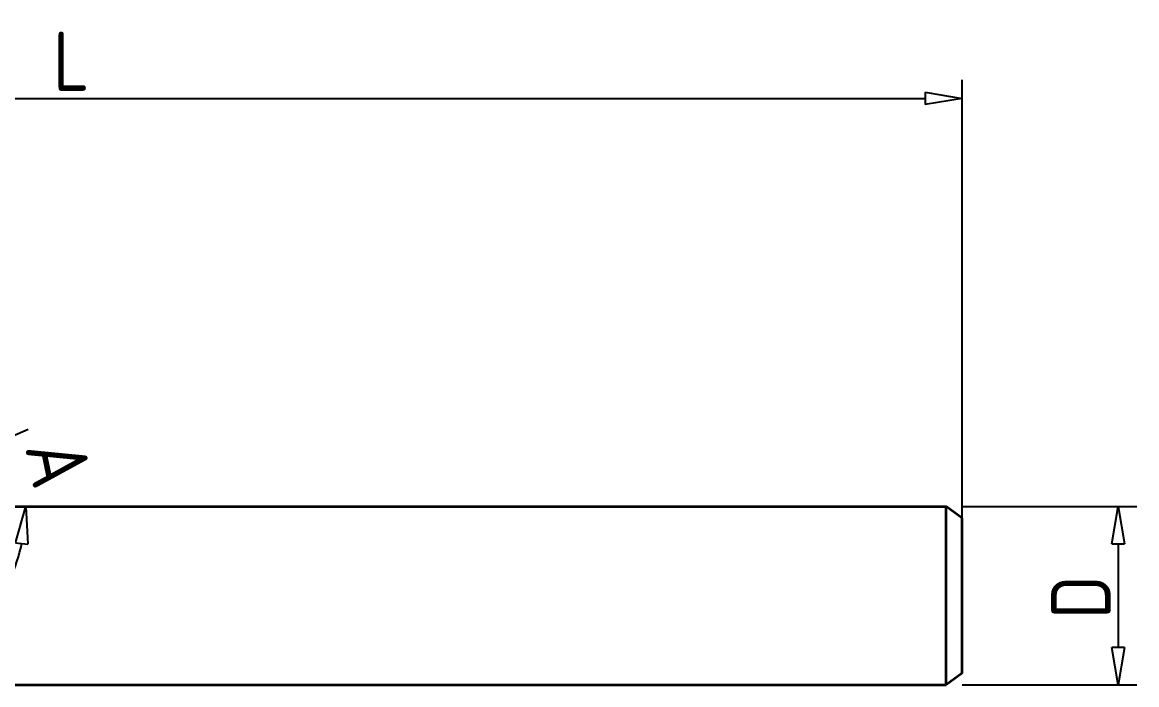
# Model space of a CAD drawing. Header units: millimetres. Extents: x -63 to 87, y -6 to 39.
# Drawn here: x 11.7 to 86.8, y -6 to 38.6 of the extents above; entities that cross this region are included whole.
import ezdxf

# ---------------------------------------------------------------- set-up
doc = ezdxf.new("R2010")
doc.units = ezdxf.units.MM
doc.layers.add('标注', color=3, linetype='Continuous')
doc.layers.add('轮廓', color=4, linetype='Continuous', lineweight=35)
doc.styles.add('工程字', font='gbenor.shx', dxfattribs={"bigfont": 'gbcbig.shx'})
doc.dimstyles.new('ZQH', dxfattribs={"dimtxt": 3, "dimasz": 2.5, "dimexe": 1.25, "dimexo": 0, "dimgap": 0.5, "dimtad": 1, "dimdec": 3, "dimdsep": 46, "dimtxsty": '工程字', "dimblk": 'CLOSEDBLANK', "dimcen": -0.8, "dimclrd": 3, "dimclre": 3, "dimclrt": 3, "dimadec": 1, "dimazin": 2, "dimtfac": 1, "dimtdec": 3, "dimtofl": 0, "dimtmove": 0, "dimatfit": 3, "dimldrblk": 'CLOSEDBLANK', "dimfxl": 1, "dimtolj": 1, "dimtzin": 0, "dimarcsym": 0})

# ---------------------------------------------------------------- blocks, each defined once
blk = doc.blocks.new('_ClosedBlank')
at = {"color": 0, "linetype": 'ByBlock', "lineweight": -2}
for p, q in [((-1, 0.167), (0, 0)), ((-1, 0.167), (-1, -0.167)), ((0, 0), (-1, -0.167))]:
    blk.add_line(p, q, dxfattribs=at)
blk = doc.blocks.new('*D4')
at = {"layer": 'Defpoints', "color": 0, "transparency": 16777216}
for p in [(75, 33.5), (-45, 0), (75, 0)]:
    blk.add_point(p, dxfattribs=at)
at = {"layer": '标注', "color": 3, "lineweight": -2, "transparency": 16777216}
for p, q in [((-45, 0), (-45, 34.75)), ((75, 0), (75, 34.75)), ((-42.5, 33.5), (72.5, 33.5))]:
    blk.add_line(p, q, dxfattribs=at)
at = {"layer": '标注', "color": 3, "lineweight": -2, "transparency": 16777216, "xscale": 2.5, "yscale": 2.5, "zscale": 2.5, "rotation": 180}
blk.add_blockref('_ClosedBlank', (-45, 33.5), dxfattribs=at)
at = {"layer": '标注', "color": 3, "lineweight": -2, "transparency": 16777216, "xscale": 2.5, "yscale": 2.5, "zscale": 2.5}
blk.add_blockref('_ClosedBlank', (75, 33.5), dxfattribs=at)
at = {"layer": '标注', "color": 3, "transparency": 16777216, "insert": (15, 36), "char_height": 4, "attachment_point": 5, "style": '工程字'}
blk.add_mtext('\\A1;L', dxfattribs=at)
blk = doc.blocks.new('*D6')
at = {"layer": 'Defpoints', "color": 0, "transparency": 16777216}
for p in [(75, 6), (75, -6), (85.5, -6)]:
    blk.add_point(p, dxfattribs=at)
at = {"layer": '标注', "color": 3, "lineweight": -2, "transparency": 16777216}
for p, q in [((75, 6), (86.75, 6)), ((85.5, 3.5), (85.5, -3.5)), ((75, -6), (86.75, -6))]:
    blk.add_line(p, q, dxfattribs=at)
at = {"layer": '标注', "color": 3, "lineweight": -2, "transparency": 16777216, "xscale": 2.5, "yscale": 2.5, "zscale": 2.5}
for p, rotation in [((85.5, 6), 90), ((85.5, -6), 270)]:
    blk.add_blockref('_ClosedBlank', p, dxfattribs=dict(at, rotation=rotation))
at = {"layer": '标注', "color": 3, "transparency": 16777216, "insert": (82.988, -0.102), "char_height": 4, "attachment_point": 5, "rotation": 90, "style": '工程字'}
blk.add_mtext('\\A1;D', dxfattribs=at)
blk = doc.blocks.new('*D9')
at = {"color": 3, "lineweight": -2, "transparency": 16777216}
blk.add_line((0, 6), (12.103, 11.216), dxfattribs=at)
for start, end in [(35.34428, 47.37366), (335.94124, 347.97062)]:
    blk.add_arc((0, 6), 11.929, start, end, dxfattribs=at)
at = {"layer": 'Defpoints', "color": 0, "transparency": 16777216}
for p in [(11.82, 7.613), (0, 6), (0, 6), (73.919, 6), (-5, 3.845)]:
    blk.add_point(p, dxfattribs=at)
at = {"color": 3, "lineweight": -2, "transparency": 16777216, "xscale": 2.5, "yscale": 2.5, "zscale": 2.5}
for p, rotation in [((10.955, 10.721), 299.3295908437502), ((11.929, 6), 83.98531065796173)]:
    blk.add_blockref('_ClosedBlank', p, dxfattribs=dict(at, rotation=rotation))
at = {"color": 3, "transparency": 16777216, "insert": (14.132, 8.916), "char_height": 4, "attachment_point": 5, "rotation": 281.65745, "style": '工程字'}
blk.add_mtext('\\A1;A', dxfattribs=at)

msp = doc.modelspace()

# ---------------------------------------------------------------- linework, layer by layer
at = {"layer": '轮廓', "color": 4, "lineweight": 35}
for p, q in [((0, 6), (73.9192, 6)), ((73.9192, -6), (73.9192, 6)), ((75, 5.2209), (73.9192, 6)), ((75, -5.2209), (75, 5.2209)), ((75, -5.2209), (73.9192, -6)), ((0, -6), (73.9192, -6))]:
    msp.add_line(p, q, dxfattribs=at)

# ---------------------------------------------------------------- dimensions: what is measured, and where the dimension line sits
dim = msp.add_angular_dim_2l(base=(11.8198, 7.6131), line1=((0, 6), (73.9192, 6)), line2=((-5, 3.8451), (0, 6)), text='A', dimstyle='ZQH', override={"dimtxt": 4})
dim.commit()
dim.dimension.update_dxf_attribs({"geometry": '*D9', "text_midpoint": (14.1317, 8.9156)})
at = {"layer": '标注', "color": 3}
for base, p1, p2, angle, text, picture, middle in [((75, 33.5), (-45, 0), (75, 0), 180, 'L', '*D4', (15, 33.5)), ((85.5, -6), (75, 6), (75, -6), 270, 'D', '*D6', (85.5, -0.1019))]:
    dim = msp.add_linear_dim(base=base, p1=p1, p2=p2, angle=angle, text=text, dimstyle='ZQH', override={"dimtxt": 4}, dxfattribs=at)
    dim.commit()
    dim.dimension.update_dxf_attribs({"geometry": picture, "text_midpoint": middle, "dimtype": 160})

doc.saveas('drawing.dxf')
